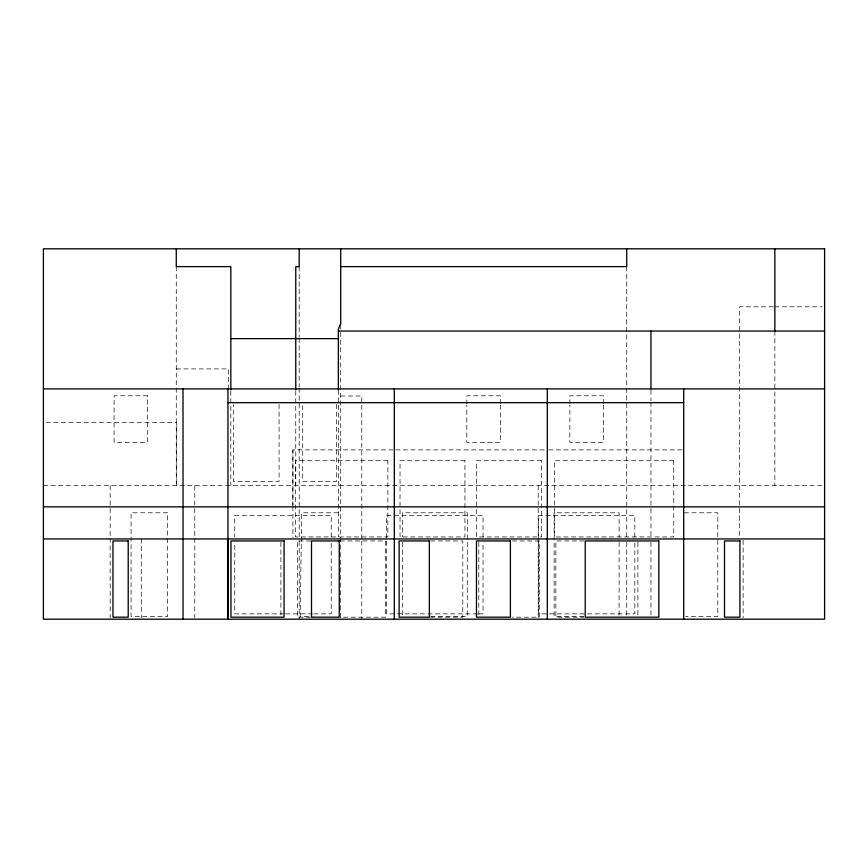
<?xml version="1.0" encoding="UTF-8"?>
<svg xmlns="http://www.w3.org/2000/svg" width="868" height="868" viewBox="0 0 868 868"><rect width="100%" height="100%" fill="white"/><g stroke="black" fill="none" stroke-linecap="round" stroke-linejoin="round"><path stroke-width="0.65" stroke-dasharray="4.34 3.25" d="M292.907 505.664L292.907 449.884L392.954 449.884M773.301 306.795L739.547 306.795L739.547 536.923M774.647 306.795L821.909 306.795M176.269 368.922L228.653 368.922L228.653 387.703M340.712 396.025L361.782 396.025L361.782 539.625M46.091 422.358L176.616 422.358L176.616 485.679M395.667 449.884L547.296 449.884M548.641 449.884L682.346 449.884M43.4 485.679L824.6 485.679M338.303 512.793L301.717 512.793L300.187 616.464L310.701 616.464M684.266 512.793L717.803 512.793L717.803 616.464L685.611 616.464M310.755 540.959L297.399 540.959L297.399 617.181L310.755 617.181M340.147 540.959L385.576 540.959L385.576 617.181L340.147 617.181M430.539 540.959L462.796 540.959L462.796 617.181L430.539 617.181M512.402 540.959L539.288 540.959L539.288 617.181L512.402 617.181M584.11 540.959L555.867 540.959L555.867 617.181L584.11 617.181M284.335 613.871L234.761 613.871L234.761 542.37M285.67 613.871L312.469 613.871M313.804 613.871L331.218 613.871L331.218 542.37M477.671 613.871L386.575 613.871L386.575 515.386L483.031 515.386L483.031 536.966M479.017 613.871L483.031 613.871L483.031 542.37M430.745 616.464L467.277 616.464L467.277 512.793L402.329 512.793L402.329 537.032M583.904 616.464L554.142 616.464L554.142 512.793L619.09 512.793L619.09 537.032M774.853 331.044L774.853 485.679M743.127 540.287L743.127 617.853M650.967 390.209L650.967 400.962M650.967 402.307L650.967 536.923M650.967 542.316L650.967 615.141M637.893 542.294L637.893 617.181M634.844 536.966L634.844 515.386L538.388 515.386L538.388 613.871L634.844 613.871L634.844 542.37M626.729 266.617L626.729 386.965M626.729 388.224L626.729 536.923M626.729 542.316L626.729 617.842M619.09 542.413L619.09 616.464M603.379 403.761L603.379 395.786L569.842 395.786L569.842 403.761M603.379 405.096L603.379 442.322L569.842 442.322L569.842 405.096M538.214 485.679L538.214 536.923M538.214 538.269L538.214 617.842M500.359 403.761L500.359 395.786L466.821 395.786L466.821 403.761M500.359 405.096L500.359 442.322L466.821 442.322L466.821 405.096M478.81 542.294L478.81 615.846M402.318 542.294L402.318 615.846M361.782 540.97L361.782 619.188M340.712 324.816L340.712 619.188M338.357 390.209L338.303 537.032M336.534 404.412L336.534 481.371L302.726 481.371L302.726 404.412M331.218 536.966L331.218 515.386L234.761 515.386L234.761 536.966M299.189 266.736L299.189 337.012M299.189 338.14L299.189 387.019M299.189 388.224L299.189 539.625M299.189 540.97L299.189 619.188M295.76 391.067L295.76 485.679M292.907 449.884L292.907 505.209M292.907 506.565L292.907 537.617M280.928 542.294L280.928 617.181M279.073 404.412L279.073 481.371L233.308 481.371L233.308 404.412M230.834 391.023L230.834 485.679M194.79 485.679L194.79 536.923M194.79 538.269L194.79 617.842M176.269 266.617L176.269 485.679M141.289 538.952L141.289 617.853M110.16 485.679L110.16 536.923M110.16 538.269L110.16 617.842M147.614 395.786L114.077 395.786L114.077 442.322L147.614 442.322L147.614 395.786M387.855 460.724L295.348 460.724L295.348 536.945L387.855 536.945L387.855 460.724M464.944 460.724L400.029 460.724L400.029 536.945L464.944 536.945L464.944 460.724M541.567 460.724L476.521 460.724L476.521 536.945L541.567 536.945L541.567 460.724M673.742 460.724L554.446 460.724L554.446 536.945L673.742 536.945L673.742 460.724M167.611 512.793L131.068 512.793L131.068 616.464L167.611 616.464L167.611 512.793"/><path stroke-width="1.3" d="M227.948 538.952L227.948 619.188L227.948 388.907M394.311 619.188L394.311 388.907M340.712 266.617L626.729 266.617L626.729 248.812M338.357 331.044L824.6 331.044M230.834 338.629L338.357 338.629M43.4 388.907L824.6 388.907M227.948 402.676L683.702 402.676M43.4 506.858L824.6 506.858M43.4 538.952L824.6 538.952M774.853 248.812L774.853 331.044M683.702 388.907L683.702 619.188M650.967 331.044L650.967 388.864M547.296 388.907L547.296 619.188M340.712 248.812L340.712 323.471L338.357 329.156L338.357 389.895M299.189 248.812L299.189 266.736L295.76 266.736L295.76 389.895M230.834 389.895L230.834 266.617L176.269 266.617L176.269 248.812M183.018 388.907L183.018 619.188M824.6 248.812L43.4 248.812L43.4 619.188L824.6 619.188L824.6 248.812M128.214 540.959L112.97 540.959L112.97 617.181L128.214 617.181L128.214 540.959M284.053 540.959L230.953 540.959L230.953 617.181L284.053 617.181L284.053 540.959M339.258 540.959L311.514 540.959L311.514 617.181L339.258 617.181L339.258 540.959M429.356 540.959L399.117 540.959L399.117 617.181L429.356 617.181L429.356 540.959M510.395 540.959L476.467 540.959L476.467 617.181L510.395 617.181L510.395 540.959M658.855 540.959L585.238 540.959L585.238 617.181L658.855 617.181L658.855 540.959M739.927 540.959L724.498 540.959L724.498 617.181L739.927 617.181L739.927 540.959"/></g></svg>
